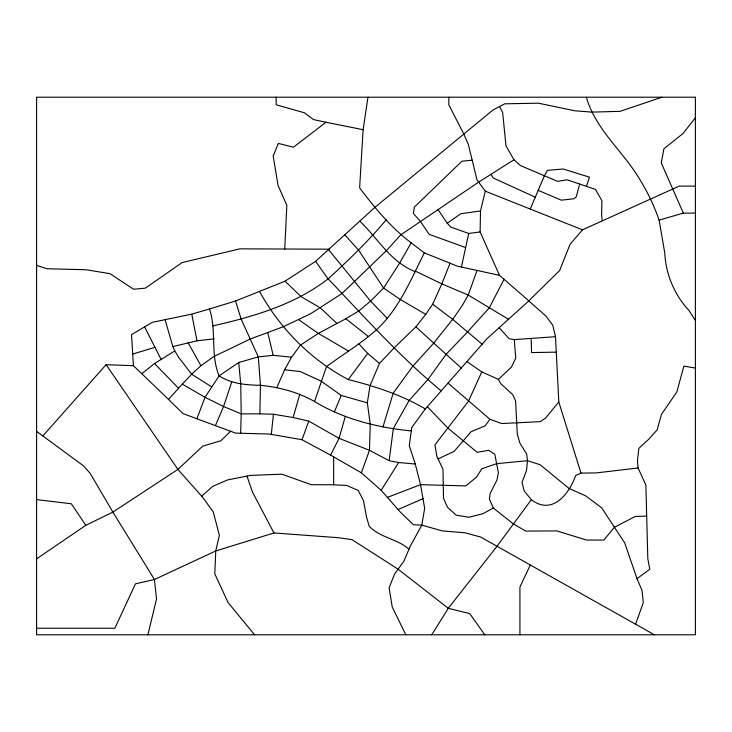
<?xml version="1.0" encoding="UTF-8"?>
<svg xmlns="http://www.w3.org/2000/svg" width="732" height="732" viewBox="0 0 732 732"><rect width="100%" height="100%" fill="white"/><g stroke="black" fill="none" stroke-linecap="round" stroke-linejoin="round"><path stroke-width="1.1" d="M408.978 549.201C397.247 538.706 379.881 537.727 369.212 526.207L366.522 517.03L363.52 500.661L358.232 490.44L346.803 485.49L333.636 484.794L333.673 456.896M661.911 97.21L620.031 111.346L591.904 112.106L574.821 110.779L538.441 103.185L504.741 103.807L493.039 109.946L374.674 207.568L315.62 261.306L285.013 281.198L235.558 300.998L209.508 308.986C216.809 331.065 210.175 354.38 219.106 375.873C231.486 383.843 246.117 385.05 260.446 385.279C279.276 387.21 297.997 392.114 314.531 401.52C343.793 419.253 377.492 427.607 411.274 430.901L409.289 445.706L415.273 464.042L420.552 484.676L424.67 508.374L421.797 525.109L410.204 546.328L403.881 561.252L394.466 574.208L389.104 587.961L392.26 607.093L405.812 634.79M411.274 430.901L411.613 427.689L425.329 408.978L487.009 338.669L528.852 300.879L499.498 275.351L480.119 231.953L480.503 210.935L485.279 191.162L476.98 179.798L468.352 144.497L463.777 134.011L448.835 104.822L448.835 97.21M654.381 634.79L480.631 537.041L464.966 532.768L442.265 530.91L421.797 525.109L413.388 524.725L400.377 512.126L381.18 490.321L361.352 472.799L330.599 455.13L302.005 439.712L269.266 434.049L235.585 433.106L183.018 413.589L168.479 399.398L182.314 384.135L205.006 397.293L223.553 406.516L241.212 413.864L259.86 413.845L260.446 385.279L258.323 356.914L241.157 319.143L235.558 300.998M240.663 433.271L241.212 413.864L240.737 383.989L238.714 362.514L258.323 356.914L273.182 355.322L291.583 357.179L300.349 345.184L318.356 333.399L345.843 318.731L358.735 311.063L370.602 301.117L383.586 288.06L399.489 263.3L411.183 242.814C391.044 227.707 374.711 207.861 359.632 187.831L363.127 129.71L367.949 97.21M284.73 249.008L286.843 205.372L278.078 185.525L273.146 155.916L278.37 143.426L293.468 147.205L325.987 122.235L363.127 129.71M271.288 434.424L273.429 414.221L293.139 417.533L308.748 421.12L339.053 438.322L369.468 450.299L389.15 460.693L398.656 462.514L415.273 464.042M389.15 460.693L393.322 428.513L409.179 400.386L428.01 379.46L445.916 354.526L467.73 331.742L489.351 307.788L504.11 279.157M361.352 472.799L369.468 450.299L370.255 424.295L367.336 402.829L370.053 385.508L379.487 363.42L394.026 347.956L415.868 326.893L425.722 314.376L432.667 304.219L441.835 283.87L450.061 263.2L424.322 252.897L411.183 242.814M461.416 267.061L468.718 233.462L480.119 231.953M147.882 634.79L156.547 599.005L154.434 579.488L112.865 512.08L90.246 473.448L83.283 465.689L36.6 431.377M579.689 184.061L576.203 196.935L573.879 198.756L561.325 200.175L538.212 190.357M293.139 417.533L299.781 394.2M345.266 416.59L339.053 438.322L330.599 455.13M382.992 426.893L393.166 393.249L412.976 366.018L433.481 343.372L452.696 319.372L462.523 305.153L468.206 295.051L477.044 270.428L499.498 275.351M314.531 401.52L326.49 366.65C343.024 354.242 360.968 343.72 376.394 329.848C399.032 309.096 410.734 279.798 424.322 252.897M231.788 381.884L223.553 406.516L215.418 425.64M586.414 186.34L589.516 177.181L563.137 169L547.399 170.391L544.416 175.753L530.261 209.059M635.568 624.204L643.291 602.665L642.019 590.367L637.023 578.646L624.68 542.851L601.686 507.825L585.765 495.903L569.002 488.409L540.088 464.701L527.498 460.712L496.607 463.658L481.766 468.819L476.441 477.2L465.808 485.902L420.552 484.676L387.402 497.376M302.005 439.712L308.748 421.12M196.899 418.759L205.006 397.293L219.106 375.873L238.714 362.514M334.378 411.851L341.24 395.445L321.11 381.107L300.166 371.536L284.611 369.797L276.861 387.548M481.802 371.847L468.517 401.127L434.945 444.882L436.848 456.31L442.979 469.258L443.482 498.227L447.472 507.249L456.091 515.127L468.837 517.25L482.836 513.745L493.331 507.999L513.434 523.984L525.786 531.103L556.832 530.91L586.552 540.051L603.882 540.051L614.432 527.241L635.312 516.435L646.685 516.133M530.307 564.985L519.921 587.11L519.921 634.79M284.611 369.797L291.583 357.179M431.743 634.79L448.268 608.319L497.028 546.264L531.331 499.672L524.167 490.98L522.044 482.361L526.537 470.365L527.498 460.712L526.665 453.977L520.031 443.427L517.295 434.424L515.602 401.054L512.803 394.722L500.651 383.568L498.391 379.377L481.363 371.646L466.979 361.581M381.18 490.321L398.656 462.514M528.797 300.925L545.981 316.096L552.77 325.264L555.506 336.702L558.8 401.996L545.55 418.128L540.189 421.669L501.566 423.535L489.946 419.29L485.087 425.859L471.088 431.724L454.206 451.305L438.084 458.927M259.714 291.812C280.2 328.686 310.835 359.906 348.286 379.542L367.702 353.373L358.936 343.884M695.4 117.76L683.038 133.499L663.906 148.77L661.28 162.962L683.34 213.113L695.4 213.113M695.4 186.111L679.177 186.111L582.471 229.83L570.008 244.415L559.66 270.511L528.824 300.843M42.822 435.952L106.103 364.692L133.453 365.716L168.479 399.398M386.35 219.673C368.461 240.901 348.606 260.281 328.055 278.91C294.657 304.677 253.363 316.755 212.783 325.914M182.314 384.135L191.628 374.208L200.934 365.698L213.826 356.557L250.582 338.87L283.229 326.737L310.441 313.845L342.045 293.459L386.295 250.783L400.697 234.926L478.673 182.122L513.937 159.777L520.415 165.551L557.546 181.335L567.163 179.816L595.537 189.432L601.933 200.751L601.603 215.263L602.271 220.79M230.617 431.267L220.954 440.71L202.755 446.108L177.913 469.404L112.865 512.08L85.818 525.32L36.6 558.845M498.391 379.377L511.503 367.007L515.758 358.131L514.267 339.611L509.106 338.696L499.206 327.716M201.666 496.177L212.655 486.423L227.533 479.927L250.399 475.425L281.893 474.171L311.137 484.676L333.636 484.794M141.77 373.659L154.534 363.539L174.783 350.921L172.834 346.584L165.103 319.674L152.238 322.355L131.513 334.643L133.453 365.716M637.023 578.646L649.824 569.231L647.82 558.891L645.862 485.005L638.057 467.977L637.435 460.995L638.826 448.368L648.561 439.41L657.153 429.876L661.463 414.385L676.862 391.931L683.871 366.137L695.4 368.059M438.029 209.645L447.225 223.214L460.84 213.717L480.503 210.935M638.057 467.977L596.205 472.918L580.97 473.11L575.636 475.59C568.947 494.384 552.056 515.648 531.331 499.672M398.107 509.518L423.032 498.684M484.794 634.79L469.734 613.626L448.268 608.319L398.107 569.194L352.11 539.704L338.825 537.736L273.951 532.951L215.748 550.958L154.434 579.488L135.475 583.816L114.86 628.23L36.6 628.23M132.693 354.05L154.964 347.325M165.103 319.674L191.766 314.138L209.508 308.986M695.4 320.525L688.958 310.487A91.29 91.29 0 0 1 664.775 252.943L659.12 220.122L683.34 213.113M172.834 346.584L196.972 340.81L214.101 338.852M472.177 160.143L461.929 161.223L414.312 207.156L413.388 213.488L420.47 221.531L429.126 234.313L465.644 247.599M514.267 339.611L555.506 336.702M556.256 352.147L531.578 352.568L531.148 338.422M329.153 249.173L239.867 248.853L182.186 262.55L145.311 288.161L133.581 289.241L109.974 273.658L85.946 269.733L46.866 268.745L36.6 265.396M259.86 413.845L273.429 414.221M36.6 499.599L71.343 503.79L85.818 525.32M325.987 122.235L313.552 119.581L304.375 112.765L276.156 104.767L276.156 97.21M477.044 270.428L457.335 266.183L450.061 263.2M348.286 379.542C375.013 386.295 401.493 394.859 425.329 408.978M341.24 395.445L367.336 402.829M468.718 233.462L450.848 227.094L447.225 223.214M485.279 191.162L582.471 229.83M535.302 197.192L493.231 177.986L490.934 174.353M415.511 271.197L441.835 283.87L468.206 295.051L508.557 319.317M415.282 271.673C390.879 262.395 377.95 238.458 359.879 221.21M425.722 314.376L400.386 299.58L383.586 288.06L358.616 250.161L344.928 234.972M348.615 351.104L318.356 333.399L298.802 319.774M211.612 386.825L191.628 374.208L178.818 357.564L174.783 350.921M432.667 304.219L452.696 319.372L482.187 344.269M345.843 318.731L368.397 336.546M489.946 419.29L448.039 383.138M367.702 353.373L379.487 363.42M441.204 390.906C400.212 357.015 364.719 317.276 328.165 278.81M461.288 368.05L415.868 326.893M336.958 323.471L320.36 307.916L301.209 296.735L285.013 281.198M154.534 363.539L178.581 388.271M387.539 318.603L370.602 301.117L328.586 249.685M427.323 406.708L447.902 428.119L477.191 452.312L488.738 450.29L494.805 454.243L498.41 472.671L496.991 479.963L490.111 493.624L489.433 499.169L493.331 507.999M254.58 634.79L228.045 602.537L214.796 573.824L215.748 550.958L219.371 535.339L213.268 511.915L202.48 497.083L177.913 469.404L106.103 364.692M315.62 261.306L328.055 278.91M200.934 365.698L188.042 342.631M513.937 159.777L505.977 145.787L502.646 112.481L499.526 106.543M273.951 532.951L252.467 492.023L246.977 476.093M144.597 326.884L160.958 359.128M659.12 220.122C651.645 198.592 640.665 178.452 626.683 160.464C611.284 140.809 593.359 121.814 586.35 97.21M558.8 401.996L580.97 473.11M267.793 332.712L273.182 355.322M191.766 314.138L196.972 340.81M695.4 97.21L36.6 97.21L36.6 634.79L695.4 634.79L695.4 97.21"/></g></svg>
